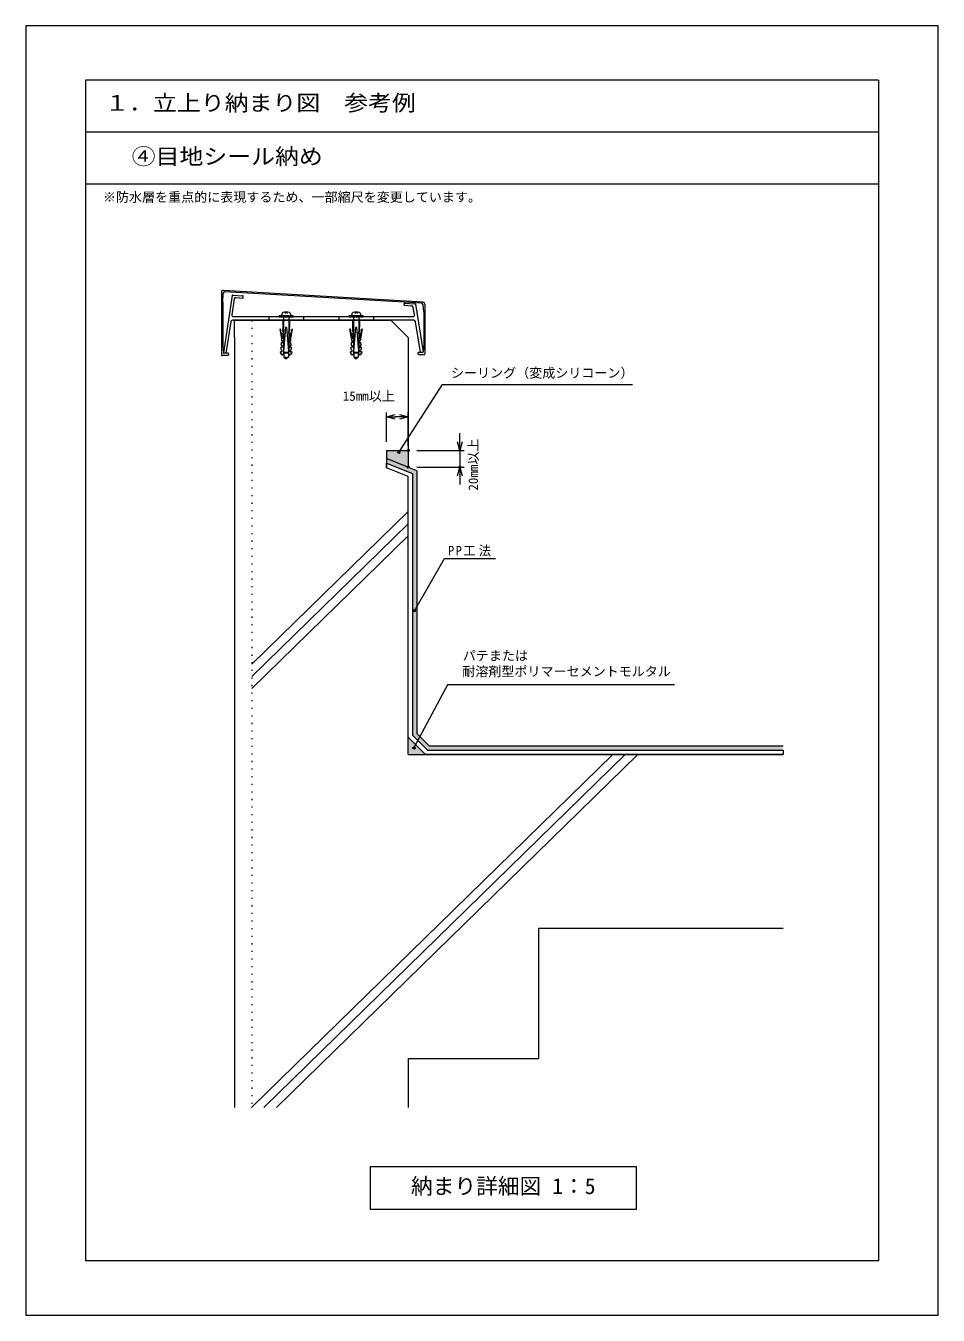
# Model space of a CAD drawing. Units: millimetres, scale not verified. Extents: x -506 to 544, y -807 to 678.
import ezdxf
from ezdxf.enums import TextEntityAlignment as Align

# ---------------------------------------------------------------- set-up
doc = ezdxf.new("R2010")
doc.units = ezdxf.units.MM
doc.header["$LTSCALE"] = 5
doc.header["$PDMODE"] = 32
doc.header["$PDSIZE"] = 2.5
doc.linetypes.add('DOTTED', pattern=[1.75, 0.25, -1.5])
doc.layers.add('0-0', color=7, linetype='Continuous', lineweight=18)
doc.styles.add('ＭＳ ゴシック', font='')
doc.styles.get('ＭＳ ゴシック').set_extended_font_data('MS Gothic')

msp = doc.modelspace()

# ---------------------------------------------------------------- linework, layer by layer
at = {"layer": '0-0', "color": 6}
for p, q in [((-437.351, 615.012), (-437.351, -744.988)), ((475.149, 615.012), (-437.351, 615.012)), ((475.149, 615.012), (-437.351, 615.012)), ((475.149, 615.012), (475.149, -744.988)), ((475.149, 555.012), (-437.351, 555.012)), ((475.149, 495.012), (-437.351, 495.012)), ((475.149, -744.988), (-437.351, -744.988))]:
    msp.add_line(p, q, dxfattribs=at)
at = {"layer": '0-0'}
for p, q in [((-48.668, 359.03), (-278.837, 372.746)), ((-50.898, 357.89), (-277.464, 371.261)), ((-280.984, 370.751), (-280.774, 298.243)), ((-279.474, 359.285), (-279.043, 369.464)), ((-279.474, 359.285), (-279.474, 310.043)), ((-268.768, 366.984), (-278.768, 300.867)), ((-266.351, 362.908), (-269.113, 344.642)), ((-256.773, 366.057), (-267.775, 366.872)), ((-264.225, 364.603), (-256.096, 364.001)), ((-255.774, 364.3), (-255.774, 366.02)), ((-70.816, 356.034), (-70.815, 357.707)), ((-58.814, 356.872), (-69.817, 357.687)), ((-57.822, 356.916), (-48.822, 302.023)), ((-46.816, 357.036), (-46.816, 299.593)), ((-60.828, 342.343), (-267.136, 342.343)), ((-226.482, 342.343), (-226.482, 338.343)), ((-214.482, 343.943), (-198.482, 343.943)), ((-214.482, 343.943), (-214.482, 342.343)), ((-214.482, 342.343), (-198.482, 342.343)), ((-211.585, 345.622), (-211.732, 343.943)), ((-209.532, 343.943), (-209.532, 301.443)), ((-208.073, 346.252), (-206.482, 347.843)), ((-206.482, 347.843), (-204.891, 346.252)), ((-203.432, 343.943), (-203.432, 301.443)), ((-201.379, 345.622), (-201.232, 343.943)), ((-198.482, 342.343), (-198.482, 343.943)), ((-186.482, 342.343), (-186.482, 338.343)), ((-145.987, 342.343), (-145.987, 338.343)), ((-133.987, 343.943), (-133.987, 342.343)), ((-133.987, 343.943), (-117.987, 343.943)), ((-133.987, 342.343), (-117.987, 342.343)), ((-131.09, 345.622), (-131.237, 343.943)), ((-129.037, 343.943), (-129.037, 301.443)), ((-127.578, 346.252), (-125.987, 347.843)), ((-125.987, 347.843), (-124.396, 346.252)), ((-122.937, 343.943), (-122.937, 301.443)), ((-120.883, 345.622), (-120.737, 343.943)), ((-117.987, 342.343), (-117.987, 343.943)), ((-105.987, 342.343), (-105.987, 338.343)), ((-70.538, 355.735), (-62.118, 355.112)), ((-58.854, 344.667), (-60.293, 353.441)), ((-48.116, 348.036), (-48.757, 356.055)), ((-48.116, 348.286), (-48.116, 311.443)), ((-270.323, 336.642), (-275.783, 300.548)), ((-59.516, 338.343), (-268.346, 338.343)), ((-211.631, 317.229), (-213.52, 327.944)), ((-211.063, 317.849), (-212.864, 328.06)), ((-210.482, 330.367), (-210.818, 326.527)), ((-210.482, 338.343), (-210.482, 330.367)), ((-207.148, 330.222), (-209.937, 298.343)), ((-205.815, 330.222), (-207.148, 330.222)), ((-203.026, 298.343), (-205.815, 330.222)), ((-202.482, 338.343), (-202.482, 330.367)), ((-202.146, 326.527), (-202.482, 330.367)), ((-200.1, 328.06), (-201.9, 317.849)), ((-199.443, 327.944), (-201.332, 317.229)), ((-131.136, 317.229), (-133.025, 327.944)), ((-130.568, 317.849), (-132.369, 328.06)), ((-129.987, 330.367), (-130.323, 326.527)), ((-129.987, 338.343), (-129.987, 330.367)), ((-126.653, 330.222), (-129.442, 298.343)), ((-125.32, 330.222), (-126.653, 330.222)), ((-122.531, 298.343), (-125.32, 330.222)), ((-121.987, 338.343), (-121.987, 330.367)), ((-121.651, 326.527), (-121.987, 330.367)), ((-119.604, 328.06), (-121.405, 317.849)), ((-118.948, 327.944), (-120.837, 317.229)), ((-51.808, 301.694), (-57.542, 336.667)), ((-211.573, 317.894), (-211.747, 315.901)), ((-210.18, 314.034), (-211.747, 315.901)), ((-210.52, 317.801), (-211.573, 317.894)), ((-211.108, 323.207), (-211.283, 321.214)), ((-209.715, 319.347), (-211.283, 321.214)), ((-210.055, 323.114), (-211.108, 323.207)), ((-209.251, 324.66), (-210.818, 326.527)), ((-202.146, 326.527), (-203.713, 324.66)), ((-201.681, 321.214), (-203.248, 319.347)), ((-201.855, 323.207), (-202.909, 323.114)), ((-201.216, 315.901), (-202.783, 314.034)), ((-201.39, 317.894), (-202.444, 317.801)), ((-200.926, 312.58), (-201.979, 312.488)), ((-201.681, 321.214), (-201.855, 323.207)), ((-201.216, 315.901), (-201.39, 317.894)), ((-200.751, 310.588), (-200.926, 312.58)), ((-131.078, 317.894), (-131.252, 315.901)), ((-129.685, 314.034), (-131.252, 315.901)), ((-130.025, 317.801), (-131.078, 317.894)), ((-130.613, 323.207), (-130.787, 321.214)), ((-129.22, 319.347), (-130.787, 321.214)), ((-129.56, 323.114), (-130.613, 323.207)), ((-128.755, 324.66), (-130.323, 326.527)), ((-121.651, 326.527), (-123.218, 324.66)), ((-121.186, 321.214), (-122.753, 319.347)), ((-121.36, 323.207), (-122.413, 323.114)), ((-120.721, 315.901), (-122.288, 314.034)), ((-120.895, 317.894), (-121.949, 317.801)), ((-120.43, 312.58), (-121.484, 312.488)), ((-121.186, 321.214), (-121.36, 323.207)), ((-120.721, 315.901), (-120.895, 317.894)), ((-120.256, 310.588), (-120.43, 312.58)), ((-273.774, 297.743), (-280.274, 297.743)), ((-279.474, 310.043), (-278.674, 300.293)), ((-273.274, 300.293), (-278.674, 300.293)), ((-276.074, 300.292), (-278.274, 300.292)), ((-272.774, 299.793), (-272.774, 298.743)), ((-212.635, 300.067), (-212.967, 301.954)), ((-211.914, 301.862), (-212.967, 301.954)), ((-211.11, 303.408), (-212.677, 305.275)), ((-210.645, 308.721), (-212.212, 310.588)), ((-209.937, 298.343), (-210.839, 298.422)), ((-209.532, 301.443), (-209.022, 300.933)), ((-209.532, 301.443), (-203.432, 301.443)), ((-209.022, 300.933), (-209.022, 295.983)), ((-209.022, 300.933), (-203.942, 300.933)), ((-203.432, 301.443), (-203.942, 300.933)), ((-203.942, 300.933), (-203.942, 295.983)), ((-202.124, 298.422), (-203.026, 298.343)), ((-200.751, 310.588), (-202.318, 308.721)), ((-200.286, 305.275), (-201.853, 303.408)), ((-200.461, 307.267), (-201.514, 307.175)), ((-199.996, 301.954), (-201.049, 301.862)), ((-200.286, 305.275), (-200.461, 307.267)), ((-199.996, 301.954), (-200.329, 300.067)), ((-132.14, 300.067), (-132.472, 301.954)), ((-131.419, 301.862), (-132.472, 301.954)), ((-130.615, 303.408), (-132.182, 305.275)), ((-130.15, 308.721), (-131.717, 310.588)), ((-129.442, 298.343), (-130.344, 298.422)), ((-129.037, 301.443), (-128.527, 300.933)), ((-129.037, 301.443), (-122.937, 301.443)), ((-128.527, 300.933), (-123.447, 300.933)), ((-128.527, 300.933), (-128.527, 295.983)), ((-122.937, 301.443), (-123.447, 300.933)), ((-123.447, 300.933), (-123.447, 295.983)), ((-121.629, 298.422), (-122.531, 298.343)), ((-120.256, 310.588), (-121.823, 308.721)), ((-119.791, 305.275), (-121.358, 303.408)), ((-119.966, 307.267), (-121.019, 307.175)), ((-119.501, 301.954), (-120.554, 301.862)), ((-119.791, 305.275), (-119.966, 307.267)), ((-119.501, 301.954), (-119.834, 300.067)), ((-54.816, 300.943), (-54.816, 299.893)), ((-54.316, 301.443), (-48.916, 301.443)), ((-53.816, 298.893), (-47.316, 298.893)), ((-51.512, 301.442), (-49.316, 301.442)), ((-48.116, 311.443), (-48.916, 301.443)), ((-209.022, 295.983), (-206.482, 293.943)), ((-209.022, 295.983), (-203.942, 295.983)), ((-203.942, 295.983), (-206.482, 293.943)), ((-128.527, 295.983), (-125.987, 293.943)), ((-128.527, 295.983), (-123.447, 295.983)), ((-123.447, 295.983), (-125.987, 293.943))]:
    msp.add_line(p, q, dxfattribs=at)
at = {"layer": '0-0', "color": 4}
for p, q in [((-265.987, 338.343), (-85.987, 338.343)), ((-265.987, 318.343), (-265.987, 338.343)), ((-85.987, 338.343), (-65.987, 318.343)), ((-265.987, 318.343), (-265.987, -568.159)), ((-65.987, 318.343), (-65.987, 169.114)), ((-71.421, 194.582), (-26.607, 264.539)), ((-26.607, 264.539), (192.148, 264.539)), ((-90.987, 198.343), (-90.987, 232.219)), ((-90.987, 227.219), (-80.987, 227.219)), ((-75.987, 227.219), (-80.987, 227.219)), ((-65.987, 227.219), (-75.987, 227.219)), ((-65.987, 193.343), (-65.987, 232.219)), ((-6.605, 198.343), (-6.605, 208.343)), ((-76.815, 186.162), (-71.421, 194.582)), ((-6.605, 188.343), (-6.605, 198.343)), ((-90.987, 188.343), (-90.987, 168.343)), ((-90.987, 188.343), (-65.987, 188.343)), ((-90.682, 178.992), (-90.682, 188.343)), ((-55.987, 188.343), (-1.605, 188.343)), ((-6.605, 188.343), (-6.605, 169.114)), ((-65.987, 158.343), (-90.987, 168.343)), ((-55.987, 169.114), (-1.605, 169.114)), ((-6.605, 169.114), (-6.605, 159.114)), ((-65.987, -161.657), (-65.987, 158.343)), ((-6.605, 159.114), (-6.605, 149.114)), ((-245.987, -57.874), (-65.987, 118.068)), ((-245.987, -71.858), (-65.987, 104.084)), ((-245.987, -85.841), (-65.987, 90.101)), ((-58.885, 3.91), (-24.094, 64.169)), ((-24.094, 64.169), (34.311, 64.169)), ((-65.987, -141.657), (-45.987, -161.657)), ((-246.383, -568.159), (169.495, -161.657)), ((-232.076, -568.159), (183.801, -161.657)), ((-217.77, -568.159), (198.107, -161.657)), ((-65.987, -161.657), (365.376, -161.657)), ((84.013, -361.657), (365.376, -361.657)), ((84.013, -361.657), (84.013, -511.657)), ((-65.987, -511.657), (-65.987, -568.159)), ((-65.987, -511.657), (84.013, -511.657))]:
    msp.add_line(p, q, dxfattribs=at)
at = {"layer": '0-0', "color": 4, "linetype": 'DOTTED'}
msp.add_line((-245.987, 338.343), (-245.987, -568.159), dxfattribs=at)
at = {"layer": '0-0', "color": 2}
for p, q in [((-55.987, 165.114), (-90.987, 179.114)), ((-45.987, -161.657), (-65.987, -141.657)), ((-41.844, -151.657), (365.376, -151.657))]:
    msp.add_line(p, q, dxfattribs=at)
at = {"layer": '0-0'}
msp.add_lwpolyline([(-506.101, -807.488), (543.899, -807.488), (543.899, 677.512), (-506.101, 677.512)], close=True, dxfattribs=at)
for points in [[(-210.985, 312.488), (-212.038, 312.58), (-212.212, 310.588)], [(-130.49, 312.488), (-131.543, 312.58), (-131.717, 310.588)], [(-211.45, 307.175), (-212.503, 307.267), (-212.677, 305.275)], [(-130.954, 307.175), (-132.007, 307.267), (-132.182, 305.275)]]:
    msp.add_lwpolyline(points, dxfattribs=at)
at = {"layer": '0-0', "color": 4}
for points in [[(-80.987, 224.54), (-90.987, 227.219), (-80.987, 229.899)], [(-75.987, 229.899), (-65.987, 227.219), (-75.987, 224.54)], [(-3.925, 198.343), (-6.605, 188.343), (-9.284, 198.343)], [(-9.284, 159.114), (-6.605, 169.114), (-3.925, 159.114)], [(240.45, -81.634), (-20.713, -81.634), (-59.432, -154.231)]]:
    msp.add_lwpolyline(points, dxfattribs=at)
at = {"layer": '0-0', "color": 2}
for points in [[(-90.987, 173.728), (-60.987, 161.728), (-60.987, -139.586), (-43.916, -156.657), (365.376, -156.657), (365.376, -161.657), (-45.987, -161.657)], [(-65.987, -141.657), (-65.987, 158.343), (-90.987, 168.343), (-90.987, 173.728)], [(-55.987, 165.114), (-55.987, -137.515), (-41.844, -151.657)]]:
    msp.add_lwpolyline(points, dxfattribs=at)
at = {"layer": '0-0', "color": 4}
msp.add_lwpolyline([(-109.573, -636.39), (196.451, -636.39), (196.451, -685.616), (-109.573, -685.616)], close=True, dxfattribs=at)
at = {"layer": '0-0'}
for centre, radius, start, end in [((-278.984, 370.751), 2, 85.78818, 180), ((-277.049, 369.305), 2, 85.78818, 175.42608), ((-268.274, 366.909), 0.5, 355.76394, 171.39928), ((-264.373, 362.609), 2, 85.76394, 171.39928), ((-256.274, 366.02), 0.5, 0, 175.76394), ((-256.074, 364.3), 0.3, 265.76394, 0), ((-70.316, 357.724), 0.5, 355.76394, 182.03378), ((-58.316, 356.835), 0.5, 9.3111, 175.76394), ((-50.751, 355.896), 2, 4.57392, 94.21182), ((-48.816, 357.036), 2, 0, 85.76394), ((-267.136, 344.343), 2, 171.39928, 270), ((-209.642, 345.452), 1.95, 105.88085, 175), ((-206.482, 334.343), 13.5, 74.11915, 105.88085), ((-203.321, 345.452), 1.95, 5, 74.11915), ((-129.147, 345.452), 1.95, 105.88085, 175), ((-125.987, 334.343), 13.5, 74.11915, 105.88085), ((-122.826, 345.452), 1.95, 5, 74.11915), ((-70.516, 356.034), 0.3, 179.99422, 265.76394), ((-62.266, 353.117), 2, 9.3111, 85.76394), ((-60.828, 344.343), 2, 270, 9.3111), ((-268.346, 336.343), 2, 90, 171.39928), ((-213.192, 328.002), 0.333, 10.01447, 189.9772), ((-199.771, 328.002), 0.333, 350.01795, 169.9904), ((-132.697, 328.002), 0.333, 10.01447, 189.9772), ((-119.276, 328.002), 0.333, 350.01795, 169.9904), ((-59.516, 336.343), 2, 9.3111, 90), ((-210.902, 313.428), 0.943, 264.99899, 40.00693), ((-210.438, 318.741), 0.943, 265.00798, 40.00058), ((-209.973, 324.054), 0.943, 265.00884, 39.993), ((-202.991, 324.054), 0.943, 140.007, 274.99116), ((-202.526, 318.741), 0.943, 139.99942, 274.99202), ((-202.061, 313.428), 0.943, 139.99942, 274.99116), ((-130.407, 313.428), 0.943, 264.99899, 40.00693), ((-129.943, 318.741), 0.943, 265.00798, 40.00058), ((-129.478, 324.054), 0.943, 265.00884, 39.993), ((-122.495, 324.054), 0.943, 140.007, 274.99116), ((-122.031, 318.741), 0.943, 139.99942, 274.99202), ((-121.566, 313.428), 0.943, 139.99942, 274.99116), ((-280.274, 298.243), 0.5, 180, 270), ((-278.274, 300.792), 0.5, 171.39928, 270), ((-276.079, 300.592), 0.3, 271.03461, 351.39928), ((-273.774, 298.743), 1, 270, 0), ((-273.274, 299.793), 0.5, 0, 90), ((-210.665, 300.415), 2, 190.00042, 264.99512), ((-211.832, 302.801), 0.943, 264.99812, 40.00693), ((-211.367, 308.115), 0.943, 264.99899, 39.99936), ((-201.596, 308.115), 0.943, 140.007, 274.99116), ((-202.298, 300.415), 2, 274.99559, 349.99796), ((-201.131, 302.801), 0.943, 139.99942, 274.99202), ((-130.17, 300.415), 2, 190.00042, 264.99512), ((-131.337, 302.801), 0.943, 264.99812, 40.00693), ((-130.872, 308.115), 0.943, 264.99899, 39.99936), ((-121.101, 308.115), 0.943, 140.007, 274.99116), ((-121.803, 300.415), 2, 274.99559, 349.99796), ((-120.636, 302.801), 0.943, 139.99942, 274.99202), ((-54.316, 300.943), 0.5, 90, 180), ((-53.816, 299.893), 1, 180, 270), ((-51.512, 301.742), 0.3, 189.3111, 270), ((-49.316, 301.942), 0.5, 270, 9.3111), ((-47.316, 299.393), 0.5, 270, 0)]:
    msp.add_arc(centre, radius, start, end, dxfattribs=at)
at = {"layer": '0-0', "color": 4}
for p in [(-76.815, 186.162), (-65.987, 188.343), (-65.987, 169.114), (-6.605, 169.114), (-58.885, 3.91), (-59.432, -154.231)]:
    msp.add_point(p, dxfattribs=at)
at = {"layer": '0-0', "color": 3}
msp.add_solid([(-90.987, 188.343), (-90.987, 179.114), (-65.987, 188.343), (-65.987, 169.114)], dxfattribs=at)
at = {"layer": '0-0'}
for points in [[(-90.987, 179.114), (-90.987, 173.728), (-55.987, 165.114), (-60.987, 161.728)], [(-60.987, 161.728), (-60.987, -139.586), (-55.987, 165.114), (-55.987, -137.515)], [(-60.987, -139.586), (-43.916, -156.657), (-55.987, -137.515), (-41.844, -151.657)], [(-41.844, -151.657), (-43.916, -156.657), (365.376, -151.657), (365.376, -156.657)]]:
    msp.add_solid(points, dxfattribs=at)
at = {"layer": '0-0', "color": 8}
msp.add_solid([(-65.987, -141.657), (-65.987, -161.657), (-45.987, -161.657)], dxfattribs=at)

# ---------------------------------------------------------------- texts
at = {"layer": '0-0', "style": 'ＭＳ ゴシック', "width": 1.1}
for s, p in [('１．立上り納まり図\u3000参考例', (-414.788, 574.082)), ('④目地シール納め', (-384.311, 512.381))]:
    msp.add_text(s, height=18.33, dxfattribs=at).set_placement(p, align=Align.BOTTOM_LEFT)
at = {"layer": '0-0', "style": 'ＭＳ ゴシック'}
for s, height, p in [('※防水層を重点的に表現するため、一部縮尺を変更しています。', 11, (-417.362, 471.453)), ('シーリング（変成シリコーン）', 11, (-16.777, 268.944)), ('15mm以上', 11, (-141.32, 242.334)), ('パテまたは', 11, (-3.192, -56.717)), ('耐溶剤型ポリマーセメントモルタル', 11, (-3.796, -74.834)), ('納まり詳細図 1：5', 18.33, (-62.851, -673.492))]:
    msp.add_text(s, height=height, dxfattribs=at).set_placement(p, align=Align.BOTTOM_LEFT)
msp.add_text('20mm以上', height=11, rotation=90, dxfattribs=at).set_placement((17.652, 142.174), align=Align.BOTTOM_LEFT)
at = {"layer": '0-0', "insert": (-20.209, 66.335), "char_height": 11, "attachment_point": 7, "style": 'ＭＳ ゴシック'}
msp.add_mtext('\\T1.24;\\W0.95;PP工法', dxfattribs=at)

doc.saveas('drawing.dxf')
